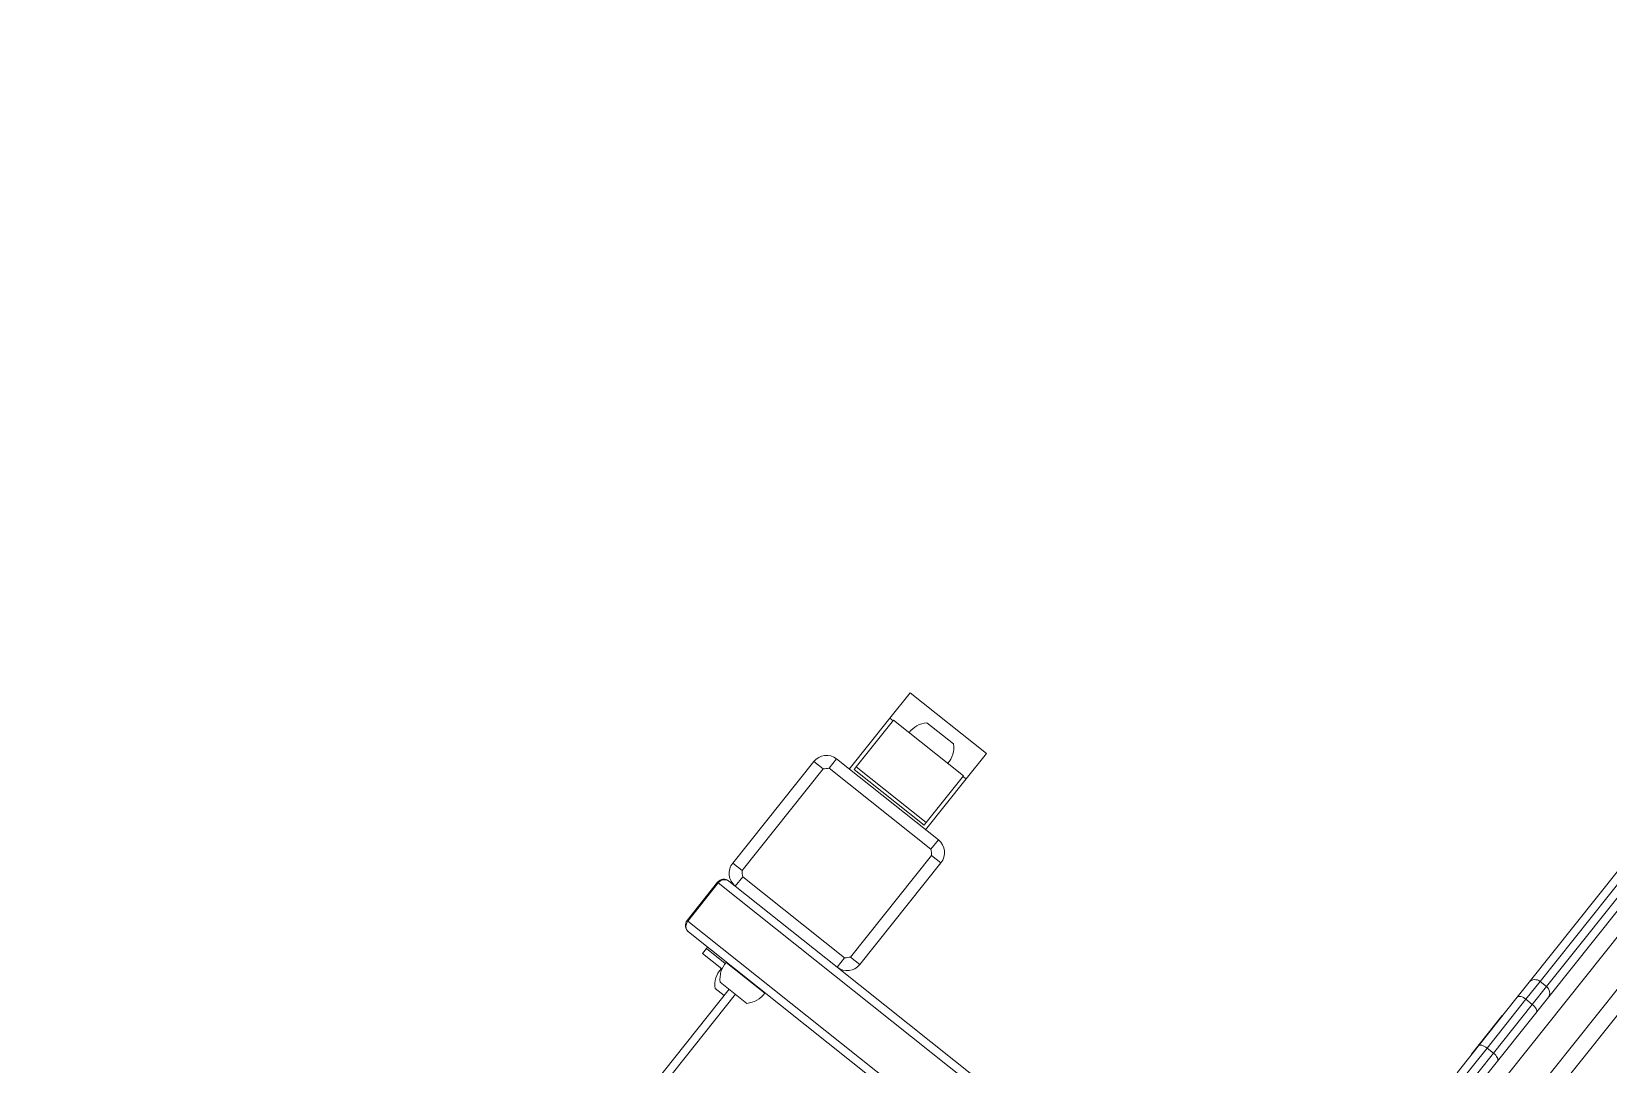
# Model space of a CAD drawing. Header units: millimetres. Extents: x -229914 to 856942, y -268655 to 87212.
# Drawn here: x -135565 to -134595, y 20945 to 21580 of the extents above; entities that cross this region are included whole.
import ezdxf

# ---------------------------------------------------------------- set-up
doc = ezdxf.new("R2010")
doc.units = ezdxf.units.MM

# ---------------------------------------------------------------- blocks, each defined once
blk = doc.blocks.new('Т912NEW')
at = {"color": 8, "linetype": 'Continuous', "lineweight": 15}
for p, q in [((3924.75, 2513.76), (3924.75, 1560.17)), ((3944.75, 1560.17), (3944.75, 2515.02)), ((3904.75, 1879.26), (3904.75, 1705.59)), ((3909.75, 1705.59), (3909.75, 1879.26)), ((3793.5, 1438.17), (3471.63, 1438.17)), ((3471.63, 1408.17), (3794.97, 1408.17)), ((3522.53, 1391.17), (3522.53, 702.79))]:
    blk.add_line(p, q, dxfattribs=at)
at = {"color": 7, "linetype": 'Continuous', "lineweight": 15}
for p, q in [((3954.75, 2516.41), (3954.75, 1560.17)), ((3914.75, 1654.85), (3914.75, 1892.56)), ((3899.75, 1700.99), (3899.75, 1880.58)), ((3899.75, 1689.33), (3899.75, 1700.99)), ((3904.75, 1705.59), (3904.75, 1691.6)), ((3909.75, 1705.59), (3904.75, 1705.59)), ((3909.75, 1691.6), (3909.75, 1705.59)), ((3899.75, 1650.99), (3899.75, 1689.33)), ((3904.75, 1691.6), (3904.75, 1653.26)), ((3909.75, 1691.6), (3904.75, 1691.6)), ((3909.75, 1653.26), (3909.75, 1691.6)), ((3899.55, 1674.74), (3899.55, 1644.37)), ((3899.75, 1674.73), (3899.55, 1674.73)), ((3899.75, 1629.84), (3899.75, 1650.99)), ((3904.75, 1653.26), (3904.75, 1625.05)), ((3909.75, 1653.26), (3904.75, 1653.26)), ((3909.75, 1625.05), (3909.75, 1653.26)), ((3914.75, 1654.85), (3914.75, 1650.99)), ((3914.75, 1650.99), (3914.75, 1629.84)), ((3899.55, 1644.39), (3899.75, 1644.39)), ((3491, 1583.17), (3491, 1603.17)), ((3491, 1603.17), (3551, 1603.17)), ((3551, 1603.17), (3551, 1583.17)), ((3531.5, 1595.17), (3510.5, 1595.17)), ((3493.5, 1583.17), (3491, 1583.17)), ((3491, 1583.17), (3491, 1543.17)), ((3493.5, 1546.9), (3493.5, 1583.67)), ((3493.5, 1583.67), (3548.5, 1583.67)), ((3548.5, 1583.67), (3548.5, 1546.9)), ((3551, 1583.17), (3548.5, 1583.17)), ((3551, 1583.17), (3551, 1543.17)), ((3481, 1543.17), (3481, 1535.84)), ((3481, 1543.17), (3561, 1543.17)), ((3548.5, 1546.9), (3493.5, 1546.9)), ((3493.5, 1544.78), (3493.5, 1546.9)), ((3548.5, 1544.78), (3493.5, 1544.78)), ((3548.5, 1544.78), (3548.5, 1546.9)), ((3561, 1535.84), (3561, 1543.17)), ((3478.32, 1533.17), (3471, 1533.17)), ((3471, 1453.17), (3471, 1533.17)), ((3478.32, 1533.17), (3478.32, 1453.17)), ((3561, 1535.84), (3481, 1535.84)), ((3563.68, 1453.17), (3563.68, 1533.17)), ((3571, 1533.17), (3563.68, 1533.17)), ((3571, 1533.17), (3571, 1453.17)), ((3471, 1453.17), (3478.32, 1453.17)), ((3481, 1450.49), (3561, 1450.49)), ((3481, 1450.49), (3481, 1443.17)), ((3561, 1443.17), (3561, 1450.49)), ((3563.68, 1453.17), (3571, 1453.17)), ((3471.63, 1438.17), (3471, 1438.17)), ((3471, 1408.17), (3471, 1438.17)), ((3471.63, 1438.17), (3471.63, 1408.17)), ((3476, 1443.17), (3481, 1443.17)), ((3561, 1443.17), (3481, 1443.17)), ((3561, 1443.17), (3793.79, 1443.17)), ((3471.63, 1408.17), (3471, 1408.17)), ((3795.68, 1403.17), (3476, 1403.17)), ((3491, 1403.17), (3491, 1402.17)), ((3505.79, 1402.17), (3491, 1402.17)), ((3491, 1398.17), (3491, 1402.17)), ((3506.33, 1398.17), (3491, 1398.17)), ((3505.81, 1402.97), (3536.18, 1402.97)), ((3505.81, 1397.97), (3506.38, 1397.97)), ((3505.83, 1403.17), (3505.83, 1402.97)), ((3505.83, 1398.17), (3505.83, 1397.97)), ((3536.17, 1402.97), (3536.17, 1403.17)), ((3510.5, 1391.17), (3531.5, 1391.17)), ((3517.53, 702.51), (3517.53, 1391.17)), ((3510.5, 1386.17), (3517.53, 1386.17))]:
    blk.add_line(p, q, dxfattribs=at)
at = {"color": 7, "linetype": 'Continuous', "lineweight": 15, "flags": 128}
for points in [[(3899.75, 1689.33), (3899.84, 1689.77), (3900.13, 1690.2), (3900.59, 1690.59), (3901.21, 1690.93), (3901.97, 1691.22), (3902.83, 1691.43), (3903.77, 1691.56), (3904.75, 1691.6)], [(3909.75, 1691.6), (3910.72, 1691.56), (3911.66, 1691.43), (3912.53, 1691.22), (3913.28, 1690.93), (3913.91, 1690.59), (3914.37, 1690.2), (3914.65, 1689.77), (3914.75, 1689.33)], [(3899.75, 1650.99), (3899.84, 1651.44), (3900.13, 1651.86), (3900.59, 1652.26), (3901.21, 1652.6), (3901.97, 1652.88), (3902.83, 1653.09), (3903.77, 1653.22), (3904.75, 1653.26)], [(3909.75, 1653.26), (3910.72, 1653.22), (3911.66, 1653.09), (3912.53, 1652.88), (3913.28, 1652.6), (3913.91, 1652.26), (3914.37, 1651.86), (3914.65, 1651.44), (3914.75, 1650.99)]]:
    blk.add_lwpolyline(points, dxfattribs=at)
at = {"color": 7, "linetype": 'Continuous', "lineweight": 15}
for centre, radius, start, end in [((3904.56, 1700.78), 4.81, 87.72901, 177.53788), ((3909.94, 1700.78), 4.81, 2.46212, 92.27066), ((3521, 1584.17), 15.21, 133.67358, 181.86105), ((3521, 1584.17), 15.21, 358.13895, 46.32642), ((3481, 1533.17), 10, 90, 180), ((3561, 1533.17), 10, 0, 90), ((3515.93, 1498.24), 51.32, 132.88488, 137.1113), ((3526.07, 1498.23), 51.33, 42.88982, 47.11528), ((3481, 1453.17), 10, 180, 270), ((3516.04, 1488.2), 51.48, 222.89254, 227.10618), ((3525.95, 1488.21), 51.49, 312.89366, 317.10634), ((3561, 1453.17), 10, 270, 0), ((3476, 1438.17), 5, 90, 180), ((3476.34, 1438.46), 4.72, 94.11946, 183.59888), ((3476, 1408.17), 5, 180, 270), ((3476.34, 1407.87), 4.72, 176.39852, 265.88042), ((3521, 1402.17), 15.21, 176.9847, 226.32642), ((3521, 1397.17), 15.21, 176.9847, 226.32642), ((3521, 1402.17), 15.21, 313.67358, 3.0153)]:
    blk.add_arc(centre, radius, start, end, dxfattribs=at)

msp = doc.modelspace()

# ---------------------------------------------------------------- block references
at = {"rotation": 321.4676820499667}
msp.add_blockref('Т912NEW', (-138753.82306, 22094.20638), dxfattribs=at)

doc.saveas('drawing.dxf')
